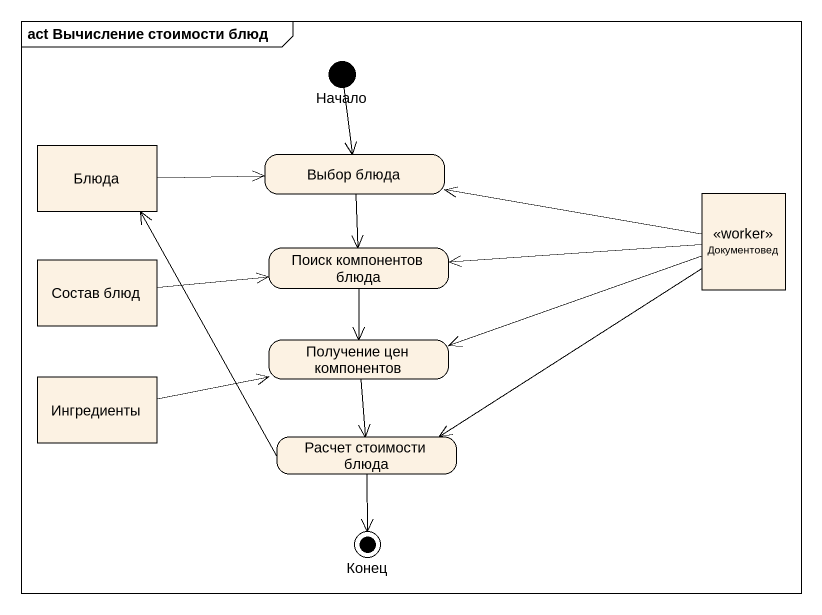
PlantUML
@startuml
mainframe act Вычисление стоимости блюд
hide empty description
state Начало <<start>>
state Блюда <<object>>
state "Выбор блюда" as Выбор_блюда
state Документовед <<worker>>
state "Состав блюд" as Состав_блюд <<object>>
state "Поиск компонентов блюда" as Поиск_компонентов_блюда
state "Получение цен компонентов" as Получение_цен_компонентов
state Ингредиенты <<object>>
state "Расчет стоимости блюда" as Расчет_стоимости_блюда
state Конец <<end>>
Начало --> Выбор_блюда
Блюда -right-> Выбор_блюда
Выбор_блюда --> Поиск_компонентов_блюда
Документовед -left-> Выбор_блюда
Документовед -left-> Поиск_компонентов_блюда
Документовед -left-> Получение_цен_компонентов
Документовед -left-> Расчет_стоимости_блюда
Состав_блюд -right-> Поиск_компонентов_блюда
Поиск_компонентов_блюда --> Получение_цен_компонентов
Получение_цен_компонентов --> Расчет_стоимости_блюда
Ингредиенты -right-> Получение_цен_компонентов
Расчет_стоимости_блюда -up-> Блюда
Расчет_стоимости_блюда --> Конец
@enduml
